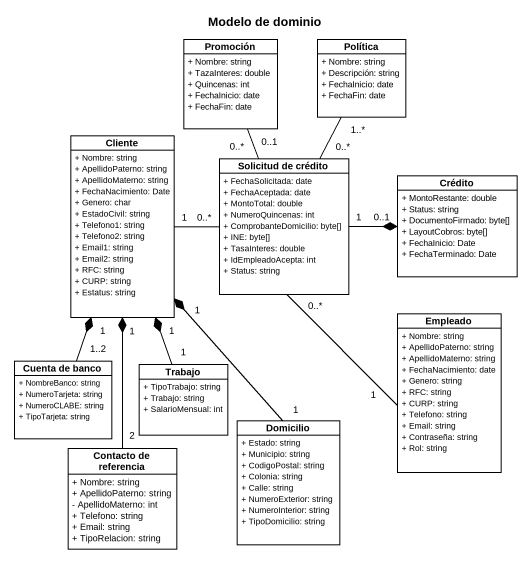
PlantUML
@startuml
title Modelo de dominio
hide circle
hide empty members
skinparam classAttributeIconSize 0
class Promoción {
  + Nombre: string
  + TazaInteres: double
  + Quincenas: int
  + FechaInicio: date
  + FechaFin: date
}
class Política {
  + Nombre: string
  + Descripción: string
  + FechaInicio: date
  + FechaFin: date
}
class Cliente {
  + Nombre: string
  + ApellidoPaterno: string
  + ApellidoMaterno: string
  + FechaNacimiento: Date
  + Genero: char
  + EstadoCivil: string
  + Telefono1: string
  + Telefono2: string
  + Email1: string
  + Email2: string
  + RFC: string
  + CURP: string
  + Estatus: string
}
class "Solicitud de crédito" as Solicitud_de_crédito {
  + FechaSolicitada: date
  + FechaAceptada: date
  + MontoTotal: double
  + NumeroQuincenas: int
  + ComprobanteDomicilio: byte[]
  + INE: byte[]
  + TasaInteres: double
  + IdEmpleadoAcepta: int
  + Status: string
}
class Crédito {
  + MontoRestante: double
  + Status: string
  + DocumentoFirmado: byte[]
  + LayoutCobros: byte[]
  + FechaInicio: Date
  + FechaTerminado: Date
}
class Empleado {
  + Nombre: string
  + ApellidoPaterno: string
  + ApellidoMaterno: string
  + FechaNacimiento: date
  + Genero: string
  + RFC: string
  + CURP: string
  + Telefono: string
  + Email: string
  + Contraseña: string
  + Rol: string
}
class "Cuenta de banco" as Cuenta_de_banco {
  + NombreBanco: string
  + NumeroTarjeta: string
  + NumeroCLABE: string
  + TipoTarjeta: string
}
class Trabajo {
  + TipoTrabajo: string
  + Trabajo: string
  + SalarioMensual: int
}
class "Contacto de referencia" as Contacto_de_referencia {
  + Nombre: string
  + ApellidoPaterno: string
  - ApellidoMaterno: int
  + Telefono: string
  + Email: string
  + TipoRelacion: string
}
class Domicilio {
  + Estado: string
  + Municipio: string
  + CodigoPostal: string
  + Colonia: string
  + Calle: string
  + NumeroExterior: string
  + NumeroInterior: string
  + TipoDomicilio: string
}
Promoción "0..1" -- "0..*" Solicitud_de_crédito
Política "1..*" -- "0..*" Solicitud_de_crédito
Cliente "1" -right- "0..*" Solicitud_de_crédito
Solicitud_de_crédito "1" -right-* "0..1" Crédito
Empleado "1" -up- "0..*" Solicitud_de_crédito
Cuenta_de_banco "1..2" -up-* "1" Cliente
Trabajo "1" -up-* "1" Cliente
Contacto_de_referencia "2" -up-* "1" Cliente
Domicilio "1" -up-* "1" Cliente
@enduml
